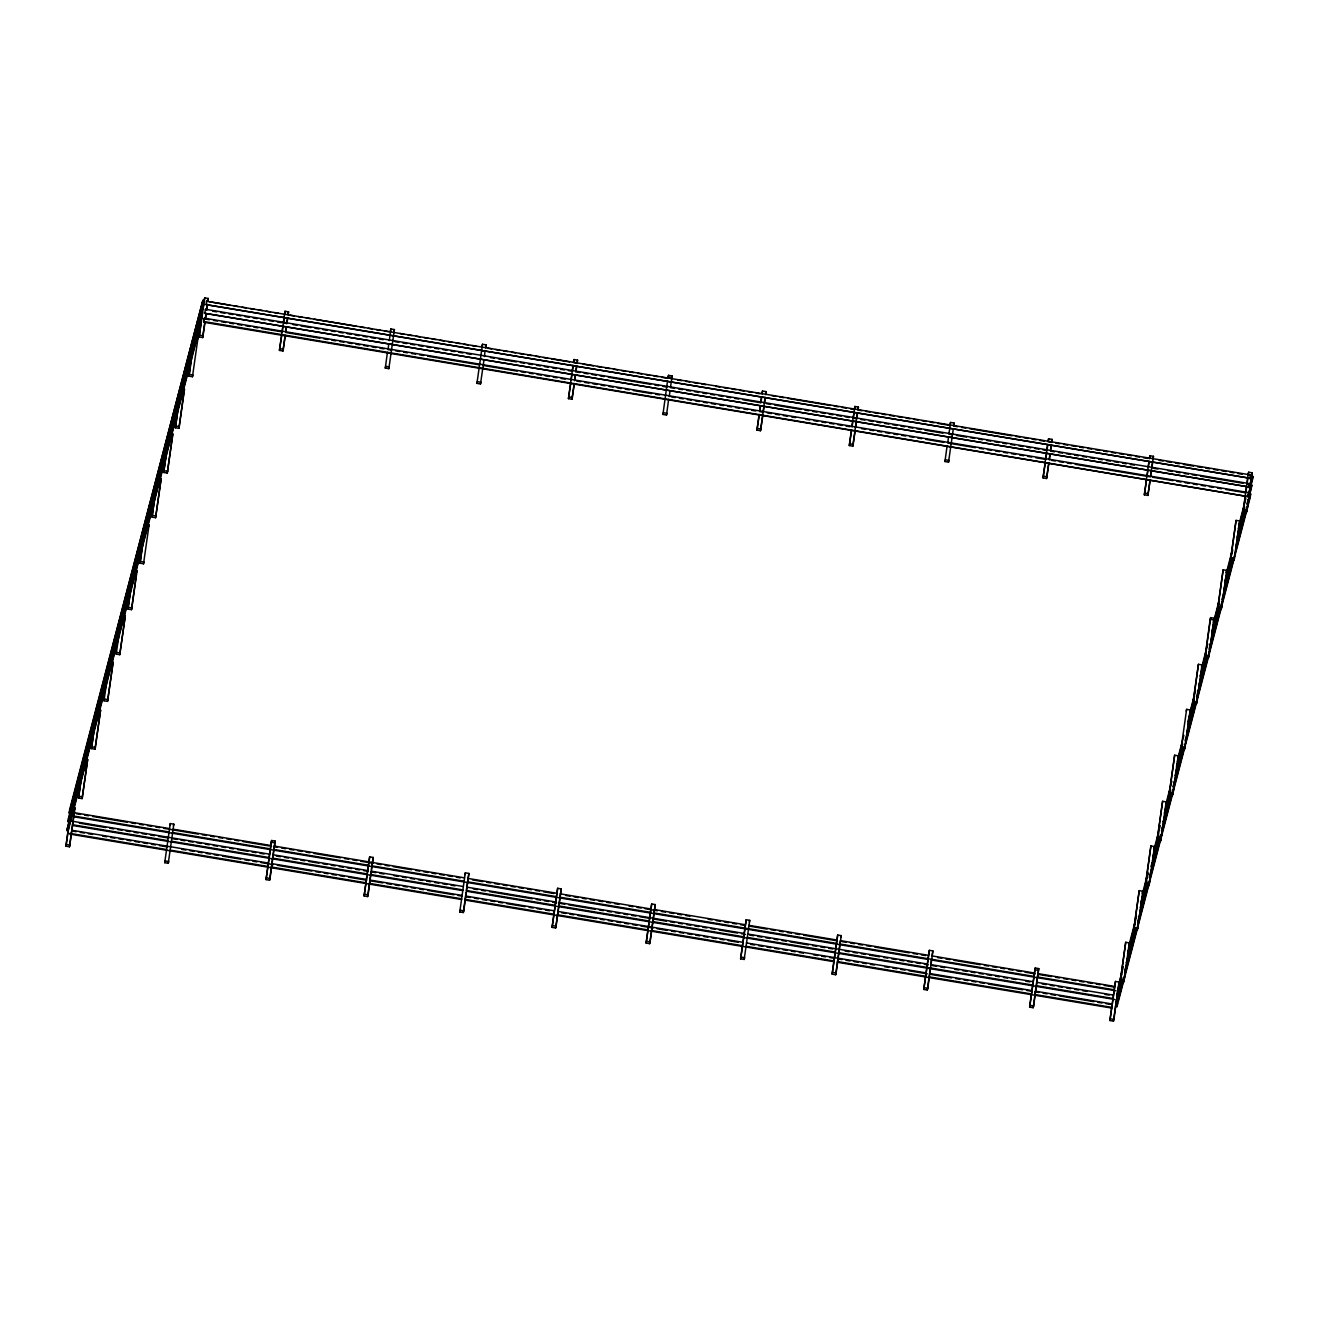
<?xml version="1.0" encoding="UTF-8"?>
<svg xmlns="http://www.w3.org/2000/svg" width="1319" height="1319" viewBox="0 0 1319 1319"><rect width="100%" height="100%" fill="white"/><g stroke="black" fill="none" stroke-linecap="round" stroke-linejoin="round"><path stroke-width="1.5" d="M66.807 830.508L200.01 321.242L201.411 321.49L68.209 830.739L66.807 830.508L200.472 317.879L201.873 318.11M69.083 824.936L69.577 821.259L67.994 821.704L68.456 818.324L201.675 309.075L203.077 309.305M70.599 813.229L69.198 812.999L69.66 809.635L202.862 300.369L204.264 300.6L203.967 301.721L204.709 297.88L208.27 298.473L207.858 301.49L206.456 301.26L1250.709 474.939L1250.247 478.302L205.995 304.623L206.638 300.567M74.622 809.421L75.084 807.69L69.511 846.782L65.95 846.188L68.11 830.459M69.989 816.692L70.534 812.751M65.95 846.188L68.67 827.376M69.511 846.782L72.99 821.358M73.237 819.577L74.177 812.669M82.108 798.605L87.681 759.513L82.108 798.605L78.546 798.011L80.508 783.7M78.546 798.011L82.174 773.082M95.034 749.192L100.607 710.1L95.034 749.192L91.473 748.598L93.435 734.287M94.407 727.247L93.896 730.924L104.399 690.777M91.473 748.598L95.1 723.669M107.548 701.362L113.121 662.253L107.548 701.362L103.987 700.768L107.614 675.839M119.749 654.686L125.321 615.594L119.749 654.686L116.187 654.092L119.831 629.163L131.158 585.867M136.648 572.298L137.11 570.566L131.537 609.658L127.976 609.065L129.938 594.754M127.976 609.065L130.845 589.659M131.109 587.812L141.644 545.769M131.537 609.658L136.385 574.26M139.962 563.197L140.424 561.465L143.985 562.059L143.524 563.79L139.962 563.197L141.924 548.902M140.424 561.465L142.848 543.791M143.095 541.944L155.197 493.916M143.524 563.79L149.096 524.698L148.651 526.446M155.593 517.707L161.165 478.599L155.593 517.707L152.031 517.097L153.993 502.803M155.906 488.772L156.4 485.227L151.85 502.588M152.031 517.097L155.658 492.185L165.353 455.121M167.266 473.059L172.838 433.967L167.266 473.059L163.704 472.466L165.666 458.171M163.704 472.466L166.573 453.06M166.837 451.213L167.332 447.537M184.066 391.001L184.528 389.27L178.955 428.362L175.394 427.768L177.356 413.474M175.394 427.768L179.021 402.839M178.955 428.362L183.803 392.98M188.897 376.129L189.359 374.398L192.92 374.992L192.459 376.723L188.897 376.129L190.859 361.835M192.788 347.804L193.266 344.259L188.749 361.521M189.359 374.398L192.525 351.2L202.615 312.669L201.213 312.438L67.994 821.704M200.01 321.242L200.472 317.879M201.213 312.438L201.675 309.075M69.198 812.999L202.862 300.369M192.459 376.723L198.031 337.631L197.57 339.379M204.989 322.446L202.697 337.565L199.136 336.972L201.098 322.677M201.56 319.297L202.318 313.79M203.027 308.646L203.505 305.101M199.136 336.972L204.709 297.88M203.736 322.232L204.379 318.176L1248.45 492.531L1247.807 496.587L203.736 322.232L204.379 318.176M204.791 313.312L205.434 309.256L1249.505 483.628L1249.044 486.991L204.791 313.312L1249.044 486.991M202.697 337.565L204.857 321.836M205.401 317.912L205.929 313.971M206.473 310.047L207.281 304.145M205.451 319.066L206.209 313.559M207.396 304.87L206.671 310.179L205.434 309.256M164.71 862.675L170.283 823.584L173.844 824.177L168.271 863.269L164.71 862.675L165.172 860.944L168.733 861.538L168.271 863.269M285.267 335.85L282.991 350.986L279.43 350.392L285.003 311.284L288.564 311.878L288.152 314.895M279.43 350.392L281.722 335.257M282.925 326.37L282.184 331.877L261.986 328.513M284.129 317.681L283.387 322.99L286.948 323.584L287.69 318.275M284.591 314.301L285.003 311.284M282.991 350.986L285.135 335.257M285.679 331.316L286.223 327.392M286.751 323.452L287.558 317.549M286.487 326.964L285.728 332.47L319.841 338.175M266.026 879.592L271.599 840.5L275.16 841.093L270.032 878.454L269.587 880.185L266.026 879.592L271.599 840.5M269.587 880.185L273.544 851.217M275.16 841.093L273.791 849.452L368.298 865.231M385.28 368.067L385.742 366.319L389.303 366.913L388.841 368.66L385.28 368.067L387.44 352.338M388.792 344.045L388.033 349.568L391.595 350.162M389.253 340.665L390.853 328.975L394.414 329.569L388.841 368.66M364.093 895.964L369.666 856.872L373.211 857.465L368.1 894.826L367.655 896.557L364.093 895.964L369.666 856.872M367.655 896.557L371.134 871.15L463.233 886.516M371.381 869.369L373.211 857.465M476.934 383.367L477.379 381.636L480.94 382.23L480.495 383.961L476.934 383.367L482.507 344.275L486.051 344.869L485.639 347.886M480.495 383.961L483.991 359.939M484.452 356.575L485.062 350.541M459.754 911.94L465.327 872.848L468.888 873.442L463.777 910.802L463.315 912.534L459.754 911.94L460.216 910.209L463.777 910.802M463.315 912.534L466.085 892.336M574.293 384.109L572.001 399.245L568.44 398.651L573.023 365.231M568.44 398.651L570.731 383.516M571.193 380.152L571.935 374.629M573.138 365.94L572.397 371.266L568.407 370.59M574.012 359.559L573.6 362.577L577.161 363.17L577.574 360.153L574.012 359.559L573.551 361.291M572.001 399.245L574.144 383.516M574.688 379.575L575.232 375.651M575.76 371.711L576.568 365.825M574.754 380.746L575.496 375.223M576.7 366.534L575.958 371.859L580.014 372.535M552.084 927.372L557.657 888.281L561.218 888.874L556.09 926.218L555.645 927.966L552.084 927.372L557.657 888.281M555.645 927.966L561.218 888.874M662.946 414.43L663.391 412.699L666.952 413.292L666.507 415.023L662.946 414.43L667.513 381.01M668.106 378.355L668.519 375.338L672.08 375.931L670.464 387.638L674.487 388.314M666.507 415.023L668.651 399.294M669.261 396.524L670.003 391.001M646.112 943.069L651.685 903.977L655.23 904.57L650.119 941.931L649.673 943.662L646.112 943.069L651.685 903.977M649.673 943.662L655.23 904.57M762.811 415.6L760.519 430.719L756.958 430.126L759.117 414.397M759.662 410.473L760.189 406.532M760.733 402.608L761.541 396.706M756.958 430.126L759.249 415.007M760.469 406.12L759.711 411.627L763.272 412.22L764.031 406.714M761.657 397.431L760.931 402.74L742.844 399.723M762.118 394.051L762.53 391.034L766.092 391.628L765.679 394.645M760.519 430.719L765.102 397.299M764.492 403.334L765.218 398.025M740.618 958.847L746.191 919.755L749.736 920.349L744.18 959.441L740.618 958.847L746.191 919.755M855.141 431.016L852.849 446.152L849.288 445.558L851.447 429.829M851.992 425.889L854.86 406.466L858.422 407.06L858.009 410.061L862.016 410.737M849.288 445.558L851.579 430.423M852.041 427.043L852.799 421.536M853.987 412.847L853.261 418.156L856.822 418.75L857.548 413.441M854.86 406.466L854.448 409.467L850.409 408.791M852.849 446.152L857.432 412.715M855.602 427.636L856.361 422.129M832.124 974.131L837.697 935.039L841.258 935.633L836.131 972.993L835.685 974.725L832.124 974.131L837.697 935.039M835.685 974.725L840.351 940.612L928.444 955.319M944.965 461.535L945.41 459.787L948.971 460.38L948.526 462.128L944.965 461.535L947.108 445.806M948.46 437.512L947.718 443.019L975.4 447.652M957.693 426.713L953.686 426.037L954.099 423.036L950.537 422.443L948.922 434.132L952.483 434.726M948.526 462.128L953.225 429.417M923.762 989.431L929.334 950.339L932.896 950.933L927.785 988.294L927.323 990.025L923.762 989.431L929.334 950.339M927.323 990.025L930.34 967.981M931.544 959.292L930.802 964.601L1033.107 981.699M1048.869 463.365L1046.594 478.5L1043.032 477.907L1047.599 444.487M1043.032 477.907L1045.307 462.771M1046.528 453.884L1045.769 459.408L1035.728 457.726M1047.715 445.195L1046.989 450.521L1042.966 449.845M1048.605 438.815L1048.176 441.832L1051.738 442.426L1052.15 439.408L1048.605 438.815L1048.143 440.546M1046.594 478.5L1048.737 462.771M1049.281 458.831L1049.825 454.907M1050.633 449.004L1051.161 445.08M1049.33 460.001L1050.089 454.478M1051.276 445.789L1050.551 451.114L1054.541 451.774M1029.628 1007.122L1035.201 968.014L1038.762 968.608L1033.634 1005.968L1033.189 1007.716L1029.628 1007.122L1035.201 968.014M1033.189 1007.716L1037.146 978.747M1038.762 968.608L1037.394 976.967L1114.11 989.778M1150.184 480.281L1147.893 495.416L1144.331 494.823L1148.915 461.403M1144.331 494.823L1146.623 479.687M1147.085 476.324L1147.843 470.801M1148.305 467.437L1149.03 462.112M1149.492 458.748L1149.904 455.731L1153.466 456.325L1153.053 459.342M1147.893 495.416L1150.053 479.687M1150.86 473.785L1153.466 456.325M1151.405 471.394L1150.646 476.917L1075.265 464.321M1151.866 468.031L1152.592 462.705M1109.906 1020.527L1115.478 981.435L1119.04 982.028L1113.912 1019.373L1113.467 1021.12L1109.906 1020.527L1115.478 981.435M1113.467 1021.12L1116.435 999.489M1117.242 993.586L1117.77 989.662M1122.518 979.885L1115.594 1006.381L1116.995 1006.611L1117.457 1003.231L1116.055 1003.001L1121.958 980.446M1125.717 942.277L1120.606 979.621L1124.167 980.215L1129.278 942.871L1125.717 942.277L1120.144 981.369L1123.706 981.963L1124.167 980.215M1123.706 981.963L1125.618 968.064M1126.327 962.854L1134.818 928.658M1127.531 954.033L1134.999 923.795M1139.22 890.638L1134.109 927.999L1137.67 928.592L1142.782 891.232L1139.22 890.638L1133.648 929.73L1137.209 930.324L1137.67 928.592M1137.209 930.324L1139.121 916.425L1147.744 883.45M1141.034 902.394L1148.107 873.673M1150.91 845.941L1145.799 883.285L1149.36 883.878L1154.471 846.534L1150.91 845.941L1145.354 885.033L1148.898 885.626L1149.36 883.878M1148.898 885.626L1150.811 871.727M1151.52 866.517L1152.031 862.84L1151.009 866.748M1152.724 857.696L1158.774 832.916M1162.6 801.293L1157.472 838.653L1161.033 839.247L1166.144 801.903L1162.6 801.293L1157.027 840.401L1160.588 840.994L1161.033 839.247M1160.588 840.994L1162.484 827.095M1163.193 821.885L1170.711 791.4M1164.413 813.065L1170.398 788.498M1174.652 755.21L1169.541 792.554L1173.086 793.148L1178.213 755.803L1174.652 755.21L1169.079 794.302L1172.64 794.895L1173.086 793.148M1172.64 794.895L1174.537 780.996M1175.262 775.786L1175.757 772.11M1176.466 766.966L1176.944 763.421M1184.627 749.027L1190.2 709.935L1186.638 709.342L1181.082 748.434L1184.627 749.027L1185.089 747.296L1181.527 746.702M1198.427 664.314L1193.316 701.659L1196.861 702.252L1201.988 664.908L1198.427 664.314L1192.854 703.406L1196.415 704L1196.861 702.252M1196.415 704L1198.311 690.101M1199.037 684.891L1206.127 656.038M1200.241 676.07L1206.291 651.256M1210.182 619.386L1205.055 656.747L1208.616 657.34L1214.189 618.232L1210.628 617.638L1210.182 619.386L1213.744 619.979L1214.189 618.232M1210.628 617.638L1205.517 654.999L1209.078 655.592M1208.616 657.34L1210.529 643.441M1212.689 627.63L1212.21 631.174L1219.185 604.481M1213.744 619.979L1213.398 622.486L1219.366 599.617M1223.142 569.808L1218.031 607.169L1221.592 607.762L1226.703 570.402L1223.142 569.808L1217.569 608.9L1221.13 609.493L1221.592 607.762M1221.13 609.493L1223.043 595.611M1223.752 590.401L1231.468 559.157M1224.955 581.58L1232.655 550.468M1236.068 520.395L1230.957 557.756L1234.518 558.349L1234.056 560.08L1230.495 559.487L1236.068 520.395L1239.629 520.989L1234.056 560.08M1245.383 496.191L1243.553 509.579L1247.114 510.173L1252.226 472.812L1248.664 472.218L1248.219 473.966L1243.092 511.31L1246.653 511.904L1247.114 510.173M1246.603 487.305L1245.845 492.811L1225.598 489.431M1247.79 478.616L1247.065 483.925L1249.505 483.628M1248.664 472.218L1248.252 475.236L1250.709 474.939M1248.862 487.667L1249.324 484.304M1250.066 478.995L1250.527 475.615M1246.653 511.904L1248.285 500M1249.027 494.641L1249.785 489.135M1250.973 480.446L1250.247 485.755L1251.863 485.161L1249.835 494.51M1116.995 1006.611L1250.198 497.345L1250.659 493.982L1249.258 493.751M1249.983 489.794L1253.05 476.472L1251.434 477.066L1252.226 472.812M72.792 804.821L74.309 799.017M75.331 795.143L78.365 783.535M79.371 779.677L80.888 773.874M82.916 766.125L84.927 758.425M85.966 754.452L90.121 738.558M91.159 734.584L95.842 716.712M96.303 714.98L100.821 697.685M101.827 693.843L107.35 672.723M108.356 668.881L108.817 667.15M109.823 663.243L113.912 647.613M114.934 643.705L120.557 622.222M121.529 618.512L123.079 612.61M124.101 608.669L129.773 587.021M130.795 583.08L132.345 577.178M133.301 573.534L136.302 562.009M138.825 552.43L144.332 531.326M145.288 527.649L150.844 506.447M156.846 483.479L163.985 456.193M165.007 452.285L168.074 440.595M169.03 436.902L170.563 431.049M171.585 427.142L174.652 415.419M175.674 411.512L180.208 394.15M182.22 386.483L187.743 365.363M193.728 342.511L198.361 324.787M199.383 320.847L200.933 314.944M201.972 311.004L203.802 303.98L202.401 303.749M70.088 819.313L81.217 776.759M81.729 774.814L94.127 727.396M94.655 725.401L104.646 687.166M105.652 683.324L117.836 636.764M167.843 445.591L178.576 404.57M179.532 400.927L192.079 352.948M69.33 824.837L79.964 784.211M81.432 778.606L92.858 734.897M106.855 681.346L118.1 638.38M119.073 634.686L128.339 599.255M131.356 587.73L140.391 553.205M143.342 541.862L151.932 509.068M154.9 497.692L163.572 464.552M167.084 451.114L176.284 415.947M178.263 408.362L188.815 368.05M191.783 356.724L200.537 323.237M205.995 304.623L1250.247 478.302M207.825 300.221L208.27 298.473M103.987 700.768L104.448 699.021L108.01 699.614M116.187 654.092L116.649 652.361L120.21 652.954M288.103 313.625L288.564 311.878M169.838 825.315L170.283 823.584M173.383 825.908L173.844 824.177M390.408 330.706L390.853 328.975M393.952 331.3L394.414 329.569M482.045 346.007L482.507 344.275M485.606 346.6L486.051 344.869M577.112 361.884L577.574 360.153M464.865 874.596L465.327 872.848M468.888 873.442L466.332 890.49L555.101 905.312M668.519 375.338L668.057 377.069L671.618 377.663L672.08 375.931M762.085 392.782L762.53 391.034M765.647 393.375L766.092 391.628M857.977 408.791L858.422 407.06M749.291 922.08L749.736 920.349M744.18 959.441L744.625 957.709L741.064 957.116M950.076 424.174L950.537 422.443M953.637 424.767L954.099 423.036M840.797 937.364L841.258 935.633M1051.705 441.14L1052.15 439.408M932.896 950.933L932.005 955.912L1034.294 973.01M1149.459 457.462L1149.904 455.731M1186.193 711.073L1186.638 709.342M1118.578 983.76L1119.04 982.028M1128.817 944.602L1129.278 942.871M1142.336 892.963L1142.782 891.232M1154.026 848.265L1154.471 846.534M1165.699 803.634L1166.144 801.903M1177.752 757.535L1178.213 755.803M1189.754 711.666L1190.2 709.935M1201.527 666.639L1201.988 664.908M1226.241 572.149L1226.703 570.402M1118.693 984.535L1123.326 966.811M1128.932 945.377L1136.467 916.59M1142.435 893.738L1148.058 872.255M1154.125 849.04L1160.258 825.645M1165.815 804.409L1171.866 781.26M1177.867 758.31L1183.885 735.293M1189.87 712.458L1195.525 690.81M1201.642 667.414L1207.775 643.969M1226.357 572.924L1232.589 549.083M1238.838 525.242L1245.861 498.351M1117.984 988.871L1121.842 974.114M1177.405 761.69L1182.418 742.498M1187.941 721.394L1194.552 696.135M1212.936 625.865L1219.416 601.068M1238.376 528.606L1244.394 505.589M1249.95 484.304L1251.187 479.605L1252.588 479.836M1117.242 994.196L1121.628 977.461M1127.745 954.066L1134.769 927.191M1141.248 902.427L1146.87 880.944M1152.938 857.729L1158.56 836.279M1164.611 813.098L1170.678 789.949M1176.68 766.998L1182.698 743.982M1188.221 722.878L1194.338 699.499M1200.455 676.103L1206.077 654.62M1225.17 581.613L1231.402 557.772M1238.096 532.2L1244.674 507.04M1116.781 997.56L1121.166 980.841M1140.341 907.538L1146.92 882.362M1152.476 861.109L1158.098 839.659M1176.218 770.378L1182.236 747.345M1187.759 726.241L1194.387 700.9M1211.749 634.554L1218.723 607.845M1237.173 537.295L1244.724 508.474M1247.807 496.587L203.917 321.539M1248.269 494.938L1250 488.294L1251.401 488.541M1250.973 484.436L1253.05 476.472M1129.262 951.312L1133.433 935.385M1143.837 895.601L1146.953 883.664M1154.24 855.817L1157.373 843.88M1166.21 810.064L1170.382 794.153M1177.653 766.306L1179.747 758.343M1180.785 754.369L1182.335 748.401M1191.189 714.585L1194.305 702.648M1203.159 668.832L1206.275 656.895M1213.562 629.031L1216.679 617.111M1226.571 579.305L1231.254 561.399M1240.107 527.584L1244.262 511.673M1126.525 962.952L1135.56 928.411M1140.028 911.314L1147.184 883.977M1151.718 866.616L1158.873 839.329M1163.407 821.984L1170.975 793.049M1175.46 775.885L1182.484 749.027M1187.001 731.765L1194.668 702.483M1199.235 684.99L1206.901 655.691M1210.99 640.061L1218.97 609.526M1223.95 590.5L1232.259 558.712M1236.876 541.087L1244.476 512.052M1124.579 972.004L1135.61 929.862M1137.605 922.179L1138.61 918.354M1149.278 877.58L1160.44 834.894M1161.462 830.986L1171.519 792.571M1173.036 786.784L1183.028 748.565M1185.039 740.899L1186.028 737.057M1186.539 735.128L1195.228 701.906M1196.778 696.003L1206.951 657.109M1208.995 649.294L1219.514 609.048M1222.037 599.453L1232.836 558.102M1235.969 546.198L1245.021 511.558M1247.049 503.825L1248.054 499.95M1248.565 498.021L1250.198 497.345M1249.769 493.125L1251.863 485.161M1118.71 995.812L1123.392 977.907M1127.036 963.975L1135.873 930.159M1141.611 908.28L1147.332 886.401M1150.976 872.469L1160.341 836.658M1163.985 822.743L1170.744 796.874M1173.349 786.932L1174.899 780.963M1176.466 774.995L1182.714 751.121M1187.908 731.237L1194.684 705.368M1200.405 683.489L1207.693 655.642M1210.298 645.683L1211.848 639.715M1213.414 633.747L1221.213 603.921M1224.856 589.989L1232.671 560.146M1237.865 540.262L1244.625 514.394M1247.23 504.452L1248.796 498.483M1117.968 1001.253L1207.99 657.093M1209.028 653.119L1250.659 493.982M209.886 301.837L230.067 305.2M234.106 305.876L238.145 306.552M242.185 307.228L246.224 307.904M250.264 308.58L254.303 309.24M258.343 309.916L262.382 310.592M266.405 311.268L270.444 311.943M274.484 312.619L278.523 313.295M290.147 315.241L294.153 315.9M298.176 316.576L302.183 317.236M306.189 317.912L310.212 318.588M314.219 319.247L356.344 326.288M360.351 326.964L364.374 327.623M368.38 328.299L372.387 328.975M376.393 329.635L380.416 330.311M384.423 330.97L388.429 331.646M400.003 333.575L404.01 334.251M408.016 334.911L412.023 335.587M416.029 336.263L420.019 336.922M424.026 337.598L428.032 338.258M432.038 338.934L436.045 339.593M440.051 340.269L444.058 340.929M448.048 341.605L452.054 342.28M456.061 342.94L460.067 343.616M464.074 344.275L468.08 344.951M472.07 345.611L476.077 346.287M487.651 348.216L491.641 348.875M495.647 349.551L499.637 350.211M503.644 350.887L507.634 351.546M511.624 352.222L515.63 352.882M519.62 353.558L523.627 354.217M527.616 354.893L531.623 355.553M535.613 356.229L539.619 356.888M543.609 357.564L547.616 358.224M551.606 358.9L569.594 361.901M583.212 364.176L593.319 365.858M597.359 366.534L601.415 367.21M605.454 367.886L609.493 368.562M613.533 369.238L617.572 369.914M621.612 370.59L625.668 371.266M629.707 371.942L633.747 372.618M637.786 373.293L641.825 373.969M645.865 374.645L649.904 375.321M653.96 375.981L658 376.657M662.039 377.333L666.079 378.009M677.686 379.954L681.709 380.63M685.732 381.29L689.755 381.966M693.778 382.642L697.8 383.318M701.807 383.977L705.83 384.653M715.887 386.335L719.91 387.011M723.933 387.671L727.956 388.347M731.963 389.023L735.986 389.682M740.008 390.358L744.031 391.034M748.054 391.71L752.077 392.37M756.084 393.046L760.107 393.721M771.73 395.651L775.77 396.327M779.809 397.003L783.832 397.678M787.872 398.354L830.245 405.428M834.284 406.104L838.307 406.78M842.346 407.456L846.386 408.132M866.022 411.396L870.029 412.072M874.035 412.748L878.042 413.408M882.032 414.084L886.038 414.743M890.045 415.419L894.051 416.079M898.058 416.755L902.064 417.431M906.071 418.09L910.077 418.766M914.083 419.426L918.09 420.101M922.08 420.761L926.086 421.437M930.093 422.113L934.099 422.772M938.106 423.448L950.125 425.443M961.716 427.389L965.739 428.065M969.762 428.724L1011.986 435.781M1016.009 436.457L1020.032 437.117M1024.055 437.793L1028.078 438.469M1032.101 439.145L1036.124 439.804M1040.147 440.48L1044.17 441.156M1055.728 443.085L1059.718 443.745M1063.708 444.421L1067.698 445.08M1071.688 445.756L1075.677 446.416M1079.667 447.092L1083.657 447.751M1087.647 448.411L1091.637 449.087M1095.627 449.746L1099.617 450.422M1103.607 451.082L1107.597 451.741M1111.587 452.417L1115.577 453.077M1119.567 453.752L1123.557 454.412M1127.547 455.071L1131.537 455.747M1135.527 456.407L1139.517 457.083M1143.507 457.742L1147.497 458.418M1159.137 460.347L1163.177 461.023M1167.233 461.699L1171.288 462.375M1175.328 463.068L1179.384 463.744M1183.44 464.42L1193.563 466.102M1197.619 466.778L1201.675 467.454M1205.714 468.13L1209.77 468.806M1213.826 469.482L1217.866 470.158M1221.922 470.834L1225.978 471.51M1230.033 472.186L1234.073 472.861M1238.129 473.554L1242.185 474.23M212.722 311.185L216.761 311.861M220.801 312.537L224.84 313.213M228.879 313.889L232.919 314.565M236.958 315.241L240.998 315.917M245.037 316.593L249.077 317.269M253.116 317.928L257.139 318.604M261.178 319.28L265.218 319.956M269.257 320.632L273.297 321.308M277.336 321.984L281.376 322.66M292.966 324.589L296.989 325.265M300.996 325.941L311.02 327.607M315.043 328.283L319.05 328.942M323.056 329.618L327.063 330.294M331.085 330.954L335.092 331.63M339.098 332.306L343.121 332.965M347.128 333.641L351.134 334.301M355.157 334.977L359.164 335.653M363.17 336.312L367.193 336.988M371.2 337.664L375.206 338.323M379.229 338.999L383.235 339.675M394.81 341.605L398.816 342.264M402.823 342.94L406.829 343.599M410.836 344.275L414.825 344.951M418.832 345.611L422.838 346.287M426.845 346.946L430.851 347.622M434.858 348.282L438.848 348.958M442.854 349.617L446.861 350.293M450.867 350.969L454.874 351.629M458.88 352.305L462.887 352.964M466.877 353.64L470.883 354.3M490.454 357.581L494.444 358.24M498.45 358.9L516.438 361.917M520.428 362.577L524.434 363.253M528.424 363.912L532.431 364.588M536.421 365.248L540.427 365.924M544.417 366.583L548.424 367.259M552.414 367.919L556.42 368.595M560.41 369.254L564.417 369.93M584.053 373.211L588.093 373.871M592.132 374.547L596.172 375.223M600.211 375.899L604.267 376.575M608.306 377.25L650.745 384.34M654.785 385.016L658.824 385.692M662.863 386.368L666.903 387.044M678.51 388.973L682.533 389.649M686.556 390.325L690.579 391.001M694.602 391.661L698.608 392.337M702.631 393.013L706.654 393.672M710.677 394.348L714.7 395.024M718.723 395.7L722.73 396.359M726.753 397.035L730.775 397.711M734.798 398.371L738.821 399.047M766.504 403.68L770.543 404.356M774.583 405.015L800.814 409.401M804.837 410.077L808.877 410.753M812.916 411.429L816.939 412.105M820.979 412.765L825.018 413.441M829.057 414.117L833.08 414.793M837.12 415.469L841.159 416.144M845.199 416.82L849.222 417.48M860.829 419.426L864.835 420.101M868.842 420.761L872.832 421.437M876.838 422.096L880.845 422.772M884.851 423.432L888.858 424.108M892.864 424.767L896.871 425.443M900.877 426.119L904.883 426.779M908.89 427.455L912.88 428.114M916.886 428.79L920.893 429.45M924.899 430.126L942.92 433.143M956.506 435.402L966.563 437.084M970.586 437.76L974.609 438.419M978.632 439.095L982.655 439.771M986.678 440.447L990.701 441.107M994.707 441.783L998.73 442.459M1002.753 443.135L1006.776 443.794M1010.799 444.47L1014.822 445.146M1018.845 445.822L1022.868 446.481M1026.891 447.157L1030.914 447.833M1034.937 448.493L1038.943 449.169M1058.53 452.45L1062.52 453.109M1066.51 453.769L1070.5 454.445M1074.49 455.104L1078.48 455.78M1082.47 456.44L1086.46 457.099M1090.45 457.775L1094.44 458.435M1098.43 459.111L1102.42 459.77M1106.41 460.43L1110.4 461.106M1114.39 461.765L1118.38 462.441M1122.37 463.101L1126.36 463.777M1130.35 464.436L1134.34 465.096M1153.894 468.36L1157.934 469.036M1168.073 470.735L1172.113 471.411M1176.169 472.087L1180.225 472.763M1184.281 473.439L1188.32 474.115M1192.376 474.791L1196.432 475.467M1200.471 476.143L1243.009 483.249M204.198 318.868L209.49 319.742M213.53 320.418L217.569 321.094M221.608 321.77L225.648 322.446M229.687 323.122L233.727 323.798M237.766 324.458L241.789 325.133M245.829 325.809L249.868 326.485M253.907 327.161L257.947 327.837M323.847 338.835L327.854 339.511M331.877 340.187L335.883 340.846M339.89 341.522L343.913 342.198M347.919 342.858L351.926 343.534M355.949 344.193L359.955 344.869M363.962 345.545L367.968 346.205M371.991 346.881L375.997 347.557M380.004 348.216L384.027 348.892M395.601 350.821L399.608 351.497M403.598 352.157L407.604 352.832M411.61 353.492L415.617 354.168M419.623 354.827L423.63 355.503M427.636 356.179L479.671 364.868M483.232 365.462L517.213 371.134M521.219 371.81L525.209 372.469M529.216 373.145L533.206 373.805M537.212 374.464L541.202 375.14M545.209 375.8L549.199 376.476M553.205 377.135L557.195 377.811M561.185 378.471L565.192 379.147M576.766 381.076L580.805 381.752M584.845 382.428L588.901 383.104M592.94 383.78L596.979 384.456M601.019 385.132L605.058 385.808M609.098 386.483L613.154 387.159M617.193 387.835L621.233 388.511M625.272 389.187L629.311 389.847M633.351 390.523L651.553 393.573M655.592 394.249L659.632 394.925M671.256 396.854L675.279 397.53M679.301 398.206L683.324 398.882M687.347 399.542L691.37 400.218M695.393 400.894L699.4 401.553M703.423 402.229L707.446 402.905M711.469 403.581L715.492 404.241M719.514 404.917L723.537 405.592M727.544 406.252L731.567 406.928M735.59 407.604L739.613 408.28M743.636 408.939L747.659 409.615M751.682 410.291L755.688 410.967M767.312 412.896L771.351 413.572M775.374 414.248L779.414 414.924M783.453 415.6L787.492 416.276M791.515 416.936L795.555 417.612M805.645 419.294L809.685 419.97M813.708 420.646L817.747 421.322M821.786 421.998L825.809 422.674M829.849 423.35L833.888 424.026M837.928 424.685L841.951 425.361M845.99 426.037L850.03 426.713M861.604 428.642L865.61 429.318M869.617 429.978L873.623 430.653M877.63 431.329L881.636 431.989M885.643 432.665L889.649 433.324M893.655 434L897.645 434.66M901.652 435.336L905.658 436.012M909.665 436.671L913.671 437.347M917.678 438.007L921.684 438.683M925.691 439.342L943.712 442.36M979.423 448.328L983.446 448.988M987.469 449.664L991.492 450.34M995.515 451.016L999.522 451.675M1003.545 452.351L1007.568 453.027M1011.591 453.703L1015.614 454.363M1019.636 455.039L1023.659 455.714M1027.682 456.374L1031.705 457.05M1051.325 460.331L1055.315 460.99M1059.305 461.666L1063.295 462.326M1067.285 463.002L1071.275 463.661M1152.674 477.247L1172.921 480.644M1176.977 481.32L1181.033 481.996M1185.089 482.672L1189.128 483.348M1193.184 484.024L1197.24 484.7M1201.279 485.376L1205.335 486.051M1209.391 486.727L1213.447 487.403M1217.486 488.079L1221.542 488.755M199.598 335.24L203.159 335.834M279.875 348.645L283.437 349.238M568.885 396.92L572.446 397.514M757.419 428.395L760.981 428.988M849.749 443.811L853.311 444.404M1043.477 476.175L1047.039 476.769M1144.793 493.092L1148.354 493.685M175.856 426.037L179.4 426.631M164.15 470.735L167.711 471.328M152.476 515.366L156.038 515.96M128.421 607.334L131.982 607.927M91.934 746.851L95.496 747.444M79.008 796.264L82.569 796.874M271.137 842.231L274.698 842.825M1034.739 969.762L1038.3 970.355M69.66 809.635L71.061 809.866M72.545 812.389L169.393 828.563M172.954 829.156L270.692 845.479M274.253 846.073L464.436 877.827M467.981 878.421L556.75 893.26M560.311 893.853L650.778 908.956M654.339 909.549L745.284 924.734M748.846 925.328L836.79 940.018M1037.855 973.603L1114.571 986.414M76.436 813.757L80.492 814.433M84.564 815.109L88.62 815.785M92.676 816.461L127.218 822.232M131.273 822.908L135.346 823.584M139.402 824.276L143.458 824.952M147.53 825.628L151.586 826.304M155.658 826.98L159.714 827.656M163.77 828.332L198.312 834.103M202.368 834.779L206.44 835.471M210.496 836.147L214.552 836.823M218.624 837.499L222.68 838.175M226.753 838.851L230.809 839.527M234.864 840.219L238.937 840.895M242.993 841.571L269.406 845.974M273.462 846.65L277.534 847.342M281.59 848.018L285.646 848.694M289.718 849.37L293.774 850.046M297.847 850.722L301.903 851.414M305.959 852.09L310.031 852.766M314.087 853.442L340.5 857.845M344.556 858.537L348.628 859.213M352.684 859.889L356.74 860.565M360.812 861.241L372.997 863.285M377.053 863.961L381.125 864.637M385.181 865.313L389.253 865.989M393.309 866.665L411.594 869.732M415.65 870.408L419.722 871.084M423.778 871.76L427.834 872.436M431.907 873.112L435.962 873.788M440.035 874.481L444.091 875.156M448.147 875.832L452.219 876.508M456.275 877.184L460.347 877.86M472.532 879.905L482.688 881.603M486.744 882.279L490.816 882.955M494.872 883.631L498.928 884.307M503.001 884.983L507.057 885.676M511.129 886.352L515.185 887.027M519.241 887.703L523.313 888.379M527.369 889.055L531.442 889.731M535.498 890.424L539.553 891.1M543.626 891.776L553.782 893.474M565.966 895.502L570.022 896.178M574.095 896.854L578.151 897.547M582.223 898.223L586.279 898.899M590.335 899.574L594.407 900.25M598.463 900.926L602.536 901.619M606.592 902.295L610.648 902.971M614.72 903.647L618.776 904.323M628.932 906.021L633.005 906.697M637.061 907.373L641.116 908.049M645.189 908.742L657.373 910.769M661.429 911.445L665.501 912.121M669.557 912.797L673.63 913.49M677.686 914.166L681.742 914.842M685.814 915.518L689.87 916.194M708.155 919.244L712.211 919.937M716.283 920.613L720.339 921.289M724.411 921.965L728.467 922.64M732.523 923.316L736.596 923.992M740.651 924.685L744.724 925.361M748.78 926.037L767.064 929.087M771.12 929.763L775.193 930.439M779.249 931.115L783.305 931.808M787.377 932.484L791.433 933.16M795.505 933.836L799.561 934.511M803.617 935.187L836.131 940.628M842.214 941.634L846.287 942.31M850.343 943.003L854.399 943.679M858.471 944.355L862.527 945.031M866.599 945.707L870.655 946.382M874.711 947.058L909.253 952.829M913.309 953.505L917.381 954.198M921.437 954.874L925.493 955.55M937.694 957.578L941.75 958.254M945.805 958.946L949.878 959.622M953.934 960.298L980.347 964.7M984.403 965.376L988.475 966.069M992.531 966.745L996.587 967.421M1000.659 968.097L1004.715 968.773M1008.788 969.449L1012.844 970.141M1016.9 970.817L1020.972 971.493M1025.028 972.169L1035.184 973.867M1039.257 974.543L1051.441 976.571M1055.497 977.264L1059.569 977.94M1063.625 978.616L1067.681 979.292M1071.753 979.968L1075.809 980.644M1079.882 981.32L1083.938 982.012M1087.994 982.688L1092.066 983.364M1096.122 984.04L1100.194 984.716M1104.25 985.392L1114.407 987.09M73.716 816.032L168.931 831.926M172.492 832.52L270.23 848.859M371.859 865.825L463.975 881.207M467.52 881.801L556.288 896.623M559.85 897.217L650.316 912.319M653.878 912.913L836.328 943.382M839.89 943.992L1033.832 976.373M73.946 816.791L927.076 959.259M931.132 959.935L1115.973 990.8M68.456 818.324L69.858 818.555M71.358 821.077L269.505 854.168M273.066 854.761L367.572 870.54M466.794 887.126L555.563 901.949M559.124 902.542L744.097 933.423M747.659 934.017L927.241 964.008M1036.668 982.292L1113.384 995.103M79.305 823.122L105.701 827.524M109.774 828.2L113.83 828.893M117.886 829.569L121.958 830.245M126.014 830.921L130.086 831.597M134.142 832.273L138.198 832.965M142.271 833.641L146.327 834.317M150.399 834.993L154.455 835.669M158.511 836.345L168.667 838.043M172.74 838.719L176.795 839.395M180.868 840.088L184.924 840.764M188.98 841.44L193.052 842.116M197.108 842.792L201.18 843.468M205.236 844.144L209.292 844.836M213.365 845.512L217.421 846.188M221.493 846.864L225.549 847.54M229.605 848.216L233.677 848.908M237.733 849.584L247.89 851.283M251.962 851.959L256.018 852.635M260.074 853.311L264.146 853.987M276.33 856.031L280.386 856.707M284.459 857.383L288.515 858.059M292.587 858.735L296.643 859.411M300.699 860.087L304.771 860.779M308.827 861.455L318.984 863.154M323.056 863.83L327.112 864.506M331.168 865.182L335.24 865.858M339.296 866.534L343.369 867.226M347.425 867.902L351.481 868.578M355.553 869.254L359.609 869.93M363.681 870.606L367.737 871.282M371.793 871.974L375.866 872.65M379.921 873.326L383.994 874.002M394.15 875.701L398.206 876.377M402.262 877.053L406.334 877.729M410.39 878.405L414.463 879.097M418.519 879.773L422.575 880.449M426.647 881.125L430.703 881.801M434.775 882.477L438.831 883.169M442.887 883.845L446.96 884.521M451.016 885.197L455.088 885.873M473.356 888.924L477.429 889.6M481.484 890.292L485.557 890.968M489.613 891.644L532.266 898.767M536.338 899.443L540.394 900.119M544.45 900.795L548.523 901.487M552.579 902.163L556.651 902.839M560.707 903.515L564.763 904.191M568.835 904.867L595.232 909.286M599.304 909.962L603.36 910.638M607.432 911.314L611.488 911.99M615.544 912.666L619.617 913.358M623.673 914.034L627.745 914.71M631.801 915.386L635.857 916.062M639.929 916.738L650.086 918.436M654.142 919.112L666.326 921.157M670.398 921.833L674.454 922.509M678.527 923.185L682.582 923.861M686.638 924.553L690.711 925.229M694.767 925.905L698.839 926.581M702.895 927.257L706.951 927.933M711.023 928.609L715.079 929.301M719.152 929.977L737.42 933.028M741.492 933.704L745.548 934.38M749.621 935.056L753.677 935.748M757.733 936.424L761.805 937.1M765.861 937.776L769.933 938.452M773.989 939.128L778.045 939.804M782.118 940.496L786.173 941.172M790.246 941.848L808.514 944.899M812.586 945.575L816.642 946.251M820.715 946.927L824.771 947.619M828.827 948.295L832.899 948.971M845.083 950.999L849.139 951.691M853.212 952.367L857.268 953.043M861.34 953.719L865.396 954.395M869.452 955.071L879.608 956.77M883.681 957.446L887.736 958.122M891.809 958.814L895.865 959.49M899.921 960.166L903.993 960.842M908.049 961.518L912.121 962.194M916.177 962.87L920.233 963.562M924.306 964.238L928.362 964.914M932.434 965.59L936.49 966.266M940.546 966.942L944.618 967.635M954.775 969.317L958.831 970.009M962.903 970.685L966.959 971.361M971.015 972.037L975.087 972.713M979.143 973.389L983.216 974.065M987.271 974.757L991.327 975.433M995.4 976.109L999.456 976.785M1003.528 977.461L1007.584 978.137M1011.64 978.813L1015.712 979.506M1025.869 981.204L1029.925 981.88M1042.109 983.908L1046.181 984.584M1050.237 985.26L1054.31 985.952M1058.366 986.628L1062.422 987.304M1066.494 987.98L1070.55 988.656M1074.622 989.332L1078.678 990.008M1082.734 990.701L1086.807 991.377M1105.091 994.427L1109.147 995.103M72.529 824.721L167.727 840.615M171.289 841.225L269.043 857.548M272.604 858.141L367.111 873.92M370.672 874.513L462.771 889.896M558.662 905.906L649.129 921.008M652.691 921.602L743.636 936.803M747.197 937.397L835.141 952.087M838.703 952.681L1032.645 985.062M1036.206 985.656L1112.923 998.467M72.743 825.48L462.738 890.605M466.811 891.281L1114.786 999.489M71.77 830.245L268.285 863.055M271.846 863.648L366.352 879.443M369.914 880.037L462.013 895.42M465.574 896.013L554.343 910.835M557.904 911.429L742.877 942.31M746.439 942.904L926.037 972.894M929.582 973.504L1031.887 990.585M1035.448 991.179L1112.164 1003.99M72.149 831.019L76.205 831.695M80.261 832.371L84.334 833.047M88.389 833.723L92.462 834.416M102.618 836.098L106.674 836.79M110.73 837.466L114.802 838.142M118.858 838.818L122.931 839.494M126.987 840.17L131.043 840.846M135.115 841.538L139.171 842.214M143.243 842.89L147.299 843.566M151.355 844.242L155.428 844.918M159.484 845.594L167.612 846.963M181.824 849.337L185.897 850.013M189.952 850.689L194.025 851.365M198.081 852.041L202.137 852.734M206.209 853.409L210.265 854.085M214.338 854.761L218.393 855.437M222.449 856.113L240.734 859.164M244.806 859.856L248.862 860.532M252.918 861.208L256.991 861.884M261.047 862.56L273.231 864.604M277.303 865.28L311.828 871.051M315.9 871.727L319.956 872.403M324.012 873.079L328.085 873.755M332.141 874.431L336.213 875.107M340.269 875.8L344.325 876.476M348.397 877.151L366.682 880.202M370.738 880.878L382.922 882.922M386.995 883.598L391.051 884.274M395.106 884.95L399.179 885.626M403.235 886.302L407.307 886.995M411.363 887.671L415.419 888.346M419.491 889.022L423.547 889.698M427.62 890.374L454.016 894.793M458.089 895.469L462.145 896.145M466.201 896.821L470.273 897.497M474.329 898.19L478.401 898.866M482.457 899.542L486.513 900.217M490.586 900.893L494.641 901.569M498.714 902.245L502.77 902.938M506.826 903.614L525.11 906.664M529.183 907.34L533.239 908.016M537.295 908.692L541.367 909.368M545.423 910.061L549.495 910.737M561.68 912.764L565.736 913.44M569.808 914.133L573.864 914.809M577.92 915.485L596.204 918.535M600.277 919.211L604.333 919.887M608.389 920.563L612.461 921.256M616.517 921.932L620.589 922.608M624.645 923.284L628.701 923.959M632.774 924.635L636.83 925.311M640.902 926.004L653.086 928.032M657.142 928.708L667.299 930.406M671.371 931.082L675.427 931.758M679.483 932.451L683.555 933.127M687.611 933.803L691.684 934.479M695.74 935.155L699.795 935.831M703.868 936.506L707.924 937.199M711.996 937.875L716.052 938.551M720.108 939.227L724.18 939.903M728.236 940.579L738.393 942.277M750.577 944.322L754.649 944.998M758.705 945.674L762.778 946.35M766.834 947.026L770.89 947.701M774.962 948.394L779.018 949.07M783.09 949.746L787.146 950.422M791.202 951.098L795.275 951.774M799.33 952.45L803.403 953.142M813.559 954.824L817.615 955.517M821.671 956.193L825.743 956.869M829.799 957.545L833.872 958.221M837.928 958.897L841.984 959.572M846.056 960.265L850.112 960.941M854.184 961.617L858.24 962.293M862.296 962.969L866.369 963.645M870.425 964.337L874.497 965.013M884.653 966.712L888.709 967.388M892.765 968.064L896.838 968.74M900.893 969.416L904.966 970.092M909.022 970.768L927.306 973.834M931.362 974.51L951.675 977.907M955.747 978.583L959.803 979.259M963.859 979.935L967.932 980.611M971.988 981.287L976.06 981.963M980.116 982.655L984.172 983.331M988.244 984.007L1022.769 989.778M1026.841 990.454L1030.897 991.13M1034.953 991.806L1039.026 992.482M1043.082 993.158L1047.154 993.834M1051.21 994.526L1055.266 995.202M1059.338 995.878L1093.863 1001.649M1097.936 1002.325L1101.992 1003.001M1106.047 1003.677L1110.12 1004.353M69.825 833.361L166.524 849.518M170.069 850.112L267.823 866.435M271.384 867.028L365.891 882.807M369.452 883.4L461.551 898.783M465.112 899.377L553.881 914.199M557.442 914.792L647.909 929.911M651.471 930.505L742.416 945.69M745.977 946.284L833.921 960.974M837.483 961.567L925.575 976.274M929.12 976.868L1031.425 993.949M1034.986 994.542L1111.703 1007.353M69.643 834.053L461.683 899.525M465.739 900.201L833.41 961.6M837.466 962.276L1111.686 1008.062M66.412 844.44L69.956 845.034M266.471 877.86L270.032 878.454M364.539 894.233L368.1 894.826M552.546 925.625L556.09 926.218M646.557 941.337L650.119 941.931M832.569 972.4L836.131 972.993M924.223 987.7L927.785 988.294M1030.073 1005.375L1033.634 1005.968M1110.367 1018.779L1113.912 1019.373"/></g></svg>
